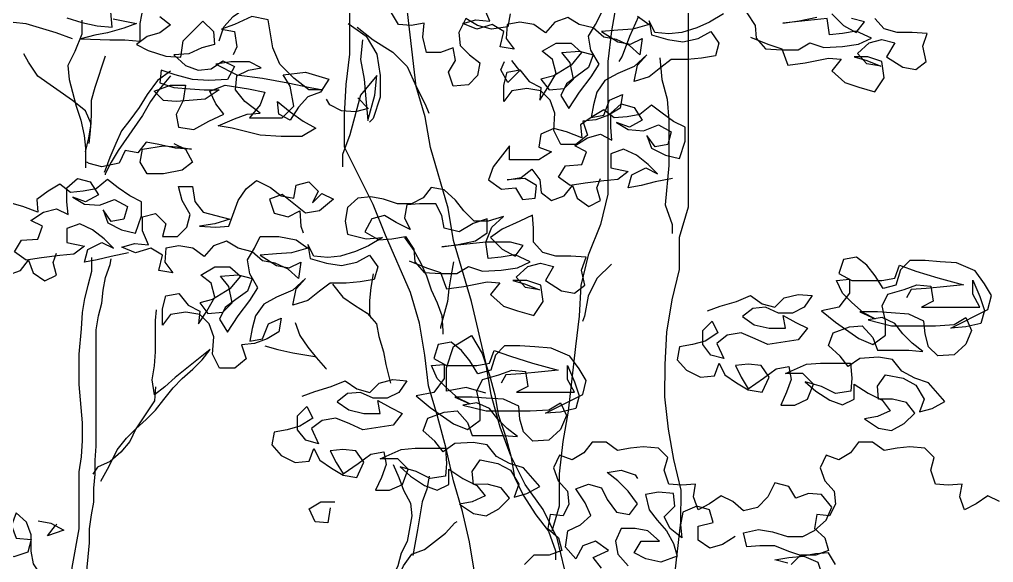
# Model space of a CAD drawing. Header units: millimetres. Extents: x 684983 to 685377, y 990360 to 990509.
# Drawn here: x 685204.873 to 685205.657, y 990428.578 to 990429.015 of the extents above; entities that cross this region are included whole.
import ezdxf

# ---------------------------------------------------------------- set-up
doc = ezdxf.new("R2010")
doc.units = ezdxf.units.MM
doc.layers.add('MAHAGONY', color=7, linetype='Continuous')
doc.layers.add('TEAK', color=7, linetype='Continuous')

# ---------------------------------------------------------------- blocks, each defined once
blk = doc.blocks.new('TREE30')
at = {"color": 3, "flags": 128}
for points in [[(0.39189, 2.60292), (0.38989, 2.59191), (0.37588, 2.5899), (0.36387, 2.59289), (0.35386, 2.59888), (0.34786, 2.58687), (0.34887, 2.57586), (0.35689, 2.56786), (0.3659, 2.56086), (0.36391, 2.54985), (0.35591, 2.54184), (0.3429, 2.54082), (0.33889, 2.55283), (0.34488, 2.56285), (0.34287, 2.57385), (0.33187, 2.56984), (0.31986, 2.56983), (0.31684, 2.58284), (0.31783, 2.59485), (0.30682, 2.59284), (0.29581, 2.59383), (0.2898, 2.60383)], [(0.01559, 2.58156), (0.00157, 2.58655), (-0.02446, 2.59453), (-0.03547, 2.59553)], [(0.01057, 2.59957), (0.02358, 2.59558), (0.03659, 2.59259), (0.04961, 2.5916), (0.04859, 2.60461)], [(0.0506, 2.59861), (0.07062, 2.59462), (0.05962, 2.59061), (0.04561, 2.58659), (0.0346, 2.58458), (0.02259, 2.58157), (0.04761, 2.58059), (0.06063, 2.5806), (0.07364, 2.57961), (0.07362, 2.59462), (0.07661, 2.60964)], [(0.09063, 2.60064), (0.09965, 2.59365), (0.09065, 2.58663), (0.07964, 2.58362), (0.07064, 2.57661), (0.08065, 2.57161), (0.09567, 2.56662), (0.10868, 2.56563), (0.11067, 2.57965), (0.12767, 2.59668), (0.13668, 2.58768), (0.13769, 2.57667), (0.12669, 2.57366), (0.11568, 2.56864), (0.10267, 2.56763), (0.11269, 2.55863), (0.1237, 2.55464), (0.13471, 2.55565), (0.14471, 2.56266), (0.15473, 2.55767), (0.14873, 2.54665), (0.13272, 2.54564), (0.11871, 2.54662), (0.10369, 2.55061), (0.09168, 2.55461), (0.09068, 2.5436), (0.1027, 2.5396), (0.11671, 2.53862), (0.12872, 2.53763), (0.14173, 2.53764), (0.12973, 2.52962), (0.11572, 2.52861), (0.10471, 2.5276), (0.0937, 2.52859), (0.08569, 2.53659), (0.09969, 2.5416), (0.11271, 2.54162), (0.11072, 2.5286), (0.10472, 2.51659), (0.10673, 2.50558), (0.11975, 2.50359), (0.13275, 2.51061), (0.14576, 2.51662), (0.13874, 2.52563), (0.13373, 2.53663), (0.14673, 2.54165), (0.16675, 2.53866), (0.18077, 2.53567), (0.17678, 2.52466), (0.16778, 2.51364), (0.1958, 2.51367), (0.2058, 2.52369), (0.20278, 2.5407), (0.19677, 2.5507), (0.21578, 2.55272), (0.23581, 2.54673), (0.22881, 2.53572), (0.2178, 2.5317), (0.2098, 2.52269), (0.20281, 2.51167), (0.1928, 2.51667), (0.19179, 2.52768), (0.2028, 2.51868), (0.21382, 2.51068), (0.22483, 2.50469), (0.21283, 2.49767), (0.19482, 2.49765), (0.1768, 2.49864), (0.15277, 2.50462), (0.14076, 2.50661), (0.15477, 2.51263), (0.16577, 2.51664), (0.17678, 2.51765), (0.16376, 2.52765), (0.15575, 2.53765), (0.15674, 2.54966), (0.16674, 2.55468), (0.17775, 2.55669), (0.16773, 2.56168), (0.15172, 2.56167), (0.13871, 2.55965), (0.15673, 2.55066), (0.17876, 2.54768), (0.20078, 2.5437), (0.2198, 2.53971), (0.23081, 2.53772), (0.2188, 2.53771), (0.20578, 2.54771), (0.19376, 2.5597), (0.18774, 2.57371), (0.18371, 2.59773), (0.1697, 2.60072), (0.15469, 2.5937), (0.14369, 2.58968), (0.1547, 2.58769), (0.15671, 2.57468), (0.15372, 2.56767)], [(0.53151, 2.46154), (0.5165, 2.45852), (0.50449, 2.45551), (0.49349, 2.4535), (0.49648, 2.46451), (0.50848, 2.47052), (0.5185, 2.46553), (0.51048, 2.47353), (0.50047, 2.48153), (0.48945, 2.48652), (0.47845, 2.48251), (0.47846, 2.4705), (0.49347, 2.46751), (0.48447, 2.46049), (0.47246, 2.45948), (0.45645, 2.45747), (0.44344, 2.45545), (0.43343, 2.46245), (0.43942, 2.47246), (0.45343, 2.47348), (0.45743, 2.48449), (0.44741, 2.48948), (0.45842, 2.4965), (0.46942, 2.49951), (0.47944, 2.49452), (0.47843, 2.50553), (0.47842, 2.51754), (0.48742, 2.52555), (0.49843, 2.52256), (0.50544, 2.51156), (0.49444, 2.50554), (0.48343, 2.50953), (0.49344, 2.50354), (0.50645, 2.50255), (0.51946, 2.50757), (0.53047, 2.50157), (0.52748, 2.49056), (0.51647, 2.48855), (0.50946, 2.49855), (0.51347, 2.48754), (0.52549, 2.48155), (0.5375, 2.47856), (0.54249, 2.49358), (0.54248, 2.50559), (0.53247, 2.51058), (0.52245, 2.51758), (0.51344, 2.52458), (0.50344, 2.51656), (0.49243, 2.51455), (0.48142, 2.51354), (0.47241, 2.52053), (0.4624, 2.51452), (0.4524, 2.5075), (0.45341, 2.4965), (0.4404, 2.50149), (0.42939, 2.50448), (0.41838, 2.49947), (0.41639, 2.48846), (0.4274, 2.48446), (0.4164, 2.47745), (0.39138, 2.47742), (0.39137, 2.48943), (0.37737, 2.47141), (0.37338, 2.46039), (0.38439, 2.4524), (0.3964, 2.45341), (0.40242, 2.4434), (0.41343, 2.44442), (0.41442, 2.45543), (0.4044, 2.46142), (0.38939, 2.46041), (0.4014, 2.46242), (0.4104, 2.46943), (0.41742, 2.46043), (0.41843, 2.44942), (0.42744, 2.44243), (0.43845, 2.44644), (0.44544, 2.45545), (0.44946, 2.44445), (0.45947, 2.43745), (0.46948, 2.44247), (0.46646, 2.45347), (0.46946, 2.46148)], [(0.0638, 2.39745), (0.04879, 2.39443), (0.03678, 2.39142), (0.02577, 2.38941), (0.02876, 2.40042), (0.04077, 2.40643), (0.05078, 2.40144), (0.04277, 2.40944), (0.03275, 2.41744), (0.02174, 2.42243), (0.01073, 2.41842), (0.01074, 2.40641), (0.02576, 2.40342), (0.01676, 2.3964), (0.00475, 2.39539), (-0.01126, 2.39338), (-0.02427, 2.39136), (-0.03429, 2.39836), (-0.02829, 2.40837), (-0.01428, 2.40939), (-0.01029, 2.4204), (-0.0203, 2.42539), (-0.0093, 2.43241), (0.00171, 2.43542), (0.01172, 2.43043), (0.01071, 2.44144), (0.0107, 2.45345), (0.0197, 2.46146), (0.03071, 2.45847), (0.03773, 2.44747), (0.02672, 2.44145), (0.01571, 2.44544), (0.02572, 2.43945), (0.03874, 2.43846), (0.05174, 2.44348), (0.06276, 2.43748), (0.05977, 2.42647), (0.04876, 2.42446), (0.04174, 2.43446), (0.04576, 2.42345), (0.05777, 2.41746), (0.06979, 2.41447), (0.07478, 2.42949), (0.07476, 2.4415), (0.06475, 2.44649), (0.05474, 2.45349), (0.04572, 2.46049), (0.03572, 2.45247), (0.02471, 2.45046), (0.01371, 2.44945), (0.00469, 2.45644), (-0.00531, 2.45043), (-0.01531, 2.44341), (-0.0143, 2.43241), (-0.02732, 2.4374), (-0.03833, 2.44039)], [(-0.04028, 2.37834), (-0.02927, 2.38235), (-0.02227, 2.39136), (-0.01826, 2.38036), (-0.00824, 2.37336), (0.00176, 2.37838), (-0.00125, 2.38938), (0.00174, 2.39739)], [(0.30501, 2.39066), (0.32002, 2.38467), (0.33204, 2.38068), (0.33706, 2.36667), (0.35207, 2.36869), (0.37208, 2.37271), (0.38309, 2.37172), (0.37509, 2.3617), (0.38611, 2.3517), (0.39812, 2.34771), (0.41214, 2.34372), (0.42014, 2.35574), (0.41812, 2.36975), (0.40611, 2.37374), (0.3941, 2.37373), (0.40511, 2.37074), (0.41712, 2.36574), (0.40511, 2.36774), (0.3971, 2.37674), (0.4071, 2.38575), (0.4181, 2.38876), (0.42912, 2.38577), (0.42212, 2.37376), (0.43614, 2.36476), (0.44715, 2.36277), (0.45615, 2.36978), (0.45314, 2.38279), (0.45713, 2.3938), (0.44412, 2.39479), (0.43111, 2.39478), (0.4201, 2.39777), (0.41208, 2.40677), (0.41207, 2.41878), (0.41106, 2.42979), (0.40006, 2.42478), (0.38505, 2.41776), (0.37505, 2.41074), (0.38507, 2.40074), (0.39608, 2.39475), (0.40308, 2.40376), (0.39207, 2.40676), (0.37105, 2.40674), (0.33302, 2.4027), (0.34703, 2.40471), (0.36204, 2.40773), (0.37204, 2.41474), (0.37203, 2.42675), (0.36002, 2.42274), (0.34802, 2.41572), (0.33501, 2.41871), (0.33299, 2.42972), (0.32798, 2.43973), (0.31397, 2.43971), (0.30296, 2.4387), (0.30097, 2.42769), (0.30598, 2.41769), (0.29397, 2.42368), (0.28395, 2.42968), (0.27295, 2.42666), (0.26695, 2.41565), (0.27897, 2.40865), (0.28998, 2.40967), (0.30198, 2.41168), (0.309, 2.40068), (0.31001, 2.38967), (0.31803, 2.38067), (0.33204, 2.37968), (0.34605, 2.37969), (0.35605, 2.38571), (0.36807, 2.38171), (0.38408, 2.38273), (0.39809, 2.38474), (0.4091, 2.38976), (0.39608, 2.39575), (0.38407, 2.39374), (0.37306, 2.39273), (0.37105, 2.40674), (0.37604, 2.41975), (0.38604, 2.42877), (0.37303, 2.42475), (0.36102, 2.42474), (0.35201, 2.43374), (0.34499, 2.44274), (0.33498, 2.45174), (0.32396, 2.45373), (0.31697, 2.44472), (0.30696, 2.43971), (0.29495, 2.4397), (0.28294, 2.44369), (0.27193, 2.44568), (0.26092, 2.44467), (0.25192, 2.43665), (0.24993, 2.42464), (0.25194, 2.41363), (0.26796, 2.40965), (0.28197, 2.41066), (0.26996, 2.40364), (0.25896, 2.39863), (0.24595, 2.39461), (0.23494, 2.3936), (0.22293, 2.39459), (0.21792, 2.4046), (0.21993, 2.39259), (0.23395, 2.3886), (0.24696, 2.38661), (0.25997, 2.38962), (0.27097, 2.39564), (0.27799, 2.38563), (0.275, 2.37462), (0.26299, 2.37261), (0.25098, 2.3716), (0.23697, 2.37158), (0.22796, 2.36457), (0.21796, 2.35655), (0.20496, 2.35254), (0.20795, 2.36655), (0.21594, 2.37557), (0.20494, 2.36555), (0.19094, 2.35953), (0.17993, 2.35352), (0.17294, 2.3435), (0.16995, 2.33249), (0.16795, 2.32148), (0.17896, 2.32349), (0.18395, 2.33651), (0.19496, 2.34152), (0.19297, 2.32951), (0.18296, 2.32349), (0.17196, 2.31948), (0.16095, 2.31847), (0.16496, 2.30646), (0.15496, 2.29845), (0.14195, 2.29844), (0.13594, 2.31044), (0.13692, 2.32545), (0.13291, 2.33646), (0.1249, 2.34446), (0.11288, 2.34645), (0.09987, 2.34444), (0.09288, 2.33542), (0.09286, 2.34943), (0.09586, 2.36045), (0.10686, 2.36246), (0.11488, 2.35246), (0.12489, 2.34746), (0.1239, 2.33645), (0.1309, 2.34747), (0.13789, 2.35948), (0.13488, 2.37149), (0.12587, 2.37849), (0.13787, 2.38551), (0.15088, 2.38552), (0.1599, 2.37752), (0.1509, 2.3665), (0.13589, 2.35748), (0.12489, 2.35447), (0.1319, 2.34547), (0.14491, 2.34648), (0.15291, 2.35449), (0.1499, 2.3685), (0.14288, 2.3775), (0.15789, 2.37852), (0.16991, 2.37553), (0.16591, 2.36451), (0.15591, 2.3575), (0.14691, 2.35048), (0.14191, 2.34047), (0.14893, 2.32947), (0.15792, 2.34349), (0.16792, 2.35651), (0.17492, 2.36752), (0.1679, 2.37953), (0.16589, 2.39154), (0.17188, 2.40155), (0.17688, 2.41156), (0.19289, 2.41158), (0.20791, 2.40859), (0.21792, 2.40159), (0.20391, 2.39758), (0.1909, 2.39656), (0.17689, 2.39555), (0.19091, 2.38656), (0.20192, 2.38456), (0.21193, 2.38958), (0.20994, 2.37556), (0.20092, 2.38356), (0.18991, 2.38856), (0.1789, 2.39055), (0.16988, 2.39855), (0.15787, 2.40154), (0.14786, 2.40753), (0.13685, 2.40352), (0.12885, 2.39451), (0.11884, 2.4015), (0.10683, 2.40349), (0.09582, 2.40148), (0.09483, 2.38947), (0.10184, 2.38047), (0.08983, 2.38246), (0.09282, 2.39547), (0.08281, 2.40147), (0.0698, 2.39745), (0.05779, 2.40245), (0.06879, 2.40546), (0.0808, 2.40447), (0.07579, 2.41648), (0.07578, 2.42849), (0.08678, 2.4315), (0.0958, 2.4225), (0.09281, 2.41149), (0.10582, 2.4115), (0.11382, 2.41951), (0.11681, 2.43052), (0.10979, 2.44253), (0.10678, 2.45454), (0.11879, 2.45455), (0.1208, 2.44154), (0.12782, 2.43254), (0.13883, 2.42954), (0.15084, 2.42655), (0.13784, 2.42254), (0.12483, 2.42052), (0.13884, 2.41954), (0.14985, 2.42055), (0.15783, 2.44257), (0.16483, 2.45259), (0.17383, 2.4596), (0.18585, 2.45361), (0.19486, 2.44661), (0.20587, 2.44462), (0.20786, 2.45563), (0.21887, 2.45864), (0.22689, 2.45064), (0.22189, 2.44063), (0.22989, 2.44864), (0.2399, 2.44365), (0.2279, 2.43363), (0.21589, 2.43162), (0.19586, 2.44761), (0.18486, 2.4436), (0.18887, 2.43159), (0.20088, 2.4286), (0.21089, 2.43361), (0.2119, 2.4206), (0.21391, 2.4146)], [(0.56153, 2.34773), (0.57253, 2.35174), (0.58654, 2.35576), (0.59855, 2.36077), (0.60856, 2.35377), (0.61958, 2.35078), (0.62757, 2.3588), (0.63958, 2.36181), (0.65159, 2.36082), (0.6446, 2.3508), (0.63459, 2.34579), (0.62258, 2.34578), (0.61157, 2.35077), (0.60056, 2.34976), (0.59156, 2.34275), (0.60157, 2.33575), (0.61459, 2.33276), (0.6286, 2.33277), (0.62659, 2.34378), (0.6376, 2.33779), (0.64762, 2.33279), (0.63962, 2.32278), (0.6136, 2.31875), (0.60259, 2.32374), (0.59057, 2.32874), (0.57856, 2.32672), (0.56956, 2.31971), (0.57558, 2.3067), (0.56457, 2.3097), (0.55755, 2.3187), (0.55754, 2.33071), (0.56554, 2.33872), (0.57055, 2.32872), (0.55955, 2.3217), (0.54854, 2.31869), (0.53754, 2.31668), (0.53555, 2.30567), (0.54356, 2.29667), (0.55558, 2.29067), (0.56759, 2.29168), (0.57158, 2.3027), (0.57659, 2.29269), (0.58661, 2.2857), (0.59662, 2.2797), (0.60863, 2.27771), (0.61463, 2.29073), (0.60761, 2.30073), (0.5966, 2.30172), (0.58559, 2.30071), (0.59061, 2.2907), (0.59662, 2.2807), (0.60962, 2.28972), (0.62062, 2.29774), (0.63163, 2.29975), (0.63364, 2.28874), (0.62965, 2.27773), (0.62466, 2.26672), (0.63667, 2.26673), (0.64767, 2.27174), (0.65266, 2.28476), (0.64365, 2.29376), (0.62864, 2.29374), (0.64664, 2.30176), (0.65865, 2.30278), (0.68467, 2.3028), (0.68569, 2.28979), (0.6847, 2.27878), (0.67169, 2.27677), (0.65967, 2.28276), (0.64566, 2.28675), (0.65467, 2.27875), (0.66669, 2.27076), (0.6777, 2.26676), (0.68771, 2.27178), (0.68769, 2.28479), (0.69971, 2.27679), (0.71173, 2.2708), (0.71874, 2.2618), (0.70774, 2.25678), (0.69673, 2.25477), (0.70875, 2.24678), (0.71976, 2.24478), (0.73076, 2.2508), (0.73976, 2.25981), (0.73275, 2.26882), (0.72073, 2.27181), (0.70872, 2.2718), (0.70771, 2.2828), (0.71471, 2.29282), (0.72972, 2.28983), (0.74074, 2.28384), (0.74776, 2.27183), (0.74376, 2.26082), (0.75477, 2.26383), (0.76577, 2.26985), (0.75175, 2.28585), (0.73973, 2.28984), (0.72872, 2.29583), (0.7207, 2.30584), (0.70869, 2.30783), (0.69268, 2.30681), (0.68268, 2.2998), (0.67566, 2.3088), (0.66564, 2.3178), (0.66964, 2.32881), (0.68365, 2.33383), (0.69465, 2.33484), (0.70367, 2.32484), (0.70768, 2.31383), (0.73471, 2.31386), (0.74672, 2.31287), (0.7377, 2.31986), (0.72969, 2.32786), (0.72268, 2.33686), (0.71166, 2.34186), (0.69965, 2.33985), (0.71967, 2.33486), (0.75771, 2.33489), (0.77372, 2.33591), (0.78372, 2.34192), (0.78874, 2.33092), (0.78374, 2.3189), (0.77374, 2.30989), (0.75973, 2.30887), (0.75172, 2.31687), (0.74871, 2.32788), (0.74769, 2.33889), (0.73468, 2.34488), (0.71966, 2.34587), (0.70765, 2.34686), (0.69264, 2.34685), (0.70566, 2.34085), (0.69564, 2.34585), (0.68563, 2.35485), (0.67761, 2.36284), (0.6726, 2.37385), (0.68361, 2.37486), (0.68362, 2.36285), (0.67462, 2.35083), (0.65961, 2.34782), (0.67163, 2.33782), (0.69166, 2.32382), (0.70368, 2.31883), (0.71468, 2.32685), (0.71467, 2.33886), (0.71165, 2.35187), (0.71665, 2.36188), (0.73066, 2.3659), (0.74166, 2.36991), (0.75367, 2.36892), (0.75569, 2.35591), (0.74568, 2.3509), (0.79572, 2.35094), (0.78971, 2.36195), (0.7897, 2.37396), (0.79572, 2.35995), (0.79973, 2.34794), (0.79674, 2.33693), (0.78373, 2.33392), (0.77072, 2.3329), (0.80273, 2.34895), (0.80572, 2.36096), (0.79971, 2.37096), (0.79169, 2.38197), (0.77567, 2.38896), (0.76166, 2.38994), (0.74865, 2.39093), (0.73564, 2.39092), (0.72764, 2.38291), (0.72365, 2.36989), (0.71264, 2.36688), (0.70562, 2.37788), (0.69861, 2.38688), (0.6896, 2.39388), (0.67859, 2.39187), (0.6746, 2.37986), (0.68561, 2.37386), (0.71163, 2.37389), (0.72264, 2.3759), (0.72663, 2.38691), (0.74065, 2.38192), (0.75967, 2.37593), (0.7817, 2.36995), (0.76168, 2.36793), (0.74967, 2.36691), (0.73666, 2.3659), (0.73266, 2.35889)], [(0.67156, 2.12978), (0.66554, 2.13978), (0.65453, 2.13877), (0.64353, 2.13676), (0.63151, 2.14075), (0.6195, 2.14574), (0.60649, 2.14573), (0.59548, 2.14472), (0.59246, 2.15673), (0.60547, 2.15974), (0.61748, 2.15775), (0.6305, 2.15376), (0.64351, 2.15377), (0.65351, 2.15878), (0.66351, 2.1678), (0.66851, 2.17882), (0.65949, 2.18982), (0.64848, 2.19081), (0.63747, 2.18679), (0.63146, 2.1968), (0.61945, 2.19979), (0.61345, 2.18777), (0.60445, 2.17876), (0.59245, 2.17574), (0.58343, 2.18374), (0.57342, 2.18874), (0.56342, 2.18172), (0.55341, 2.17671), (0.5494, 2.18771), (0.55139, 2.19873), (0.53938, 2.19771), (0.52837, 2.1987), (0.52436, 2.21071), (0.52735, 2.22172), (0.51934, 2.22972), (0.50632, 2.23071), (0.49532, 2.2297), (0.48431, 2.22769), (0.47429, 2.23469), (0.46228, 2.23467), (0.45528, 2.22566), (0.44528, 2.21965), (0.43427, 2.22364), (0.42927, 2.21263), (0.43329, 2.20162), (0.4413, 2.19262), (0.44231, 2.18161), (0.43732, 2.1716), (0.42631, 2.17259), (0.42432, 2.16058), (0.43333, 2.15258), (0.43635, 2.14157), (0.42534, 2.13756), (0.41233, 2.13755), (0.40433, 2.12953)], [(0.8127, 2.18374), (0.80269, 2.18874), (0.79269, 2.18172), (0.78269, 2.17671), (0.77867, 2.18771), (0.78066, 2.19873), (0.76865, 2.19771), (0.75764, 2.1987), (0.75363, 2.21071), (0.75662, 2.22172), (0.74861, 2.22972), (0.7356, 2.23071), (0.72459, 2.2297), (0.71358, 2.22769), (0.70357, 2.23469), (0.69155, 2.23467), (0.68456, 2.22566), (0.67455, 2.21965), (0.66354, 2.22364), (0.65855, 2.21263), (0.66256, 2.20162), (0.67058, 2.19262), (0.67159, 2.18161), (0.66659, 2.1716), (0.65558, 2.17259), (0.65359, 2.16058), (0.66261, 2.15258), (0.66562, 2.14157), (0.65461, 2.13756), (0.6416, 2.13755), (0.6336, 2.12953)], [(0.58546, 2.15372), (0.57446, 2.1467), (0.56345, 2.14369), (0.55344, 2.15069), (0.55343, 2.1627), (0.56643, 2.16571), (0.56342, 2.17672), (0.55241, 2.17971), (0.5404, 2.1747), (0.53841, 2.16368), (0.53942, 2.15268), (0.52941, 2.16067), (0.52439, 2.17068), (0.53339, 2.17969), (0.53238, 2.1907), (0.51937, 2.19169), (0.50836, 2.18968), (0.51138, 2.17667), (0.51839, 2.16767), (0.52641, 2.15867), (0.53242, 2.14766), (0.53543, 2.13666), (0.52143, 2.13164), (0.50841, 2.13463), (0.4984, 2.13963), (0.5044, 2.14964), (0.52041, 2.14966), (0.51039, 2.15865), (0.49938, 2.16065), (0.48737, 2.16063), (0.48238, 2.14962), (0.48439, 2.13861), (0.49341, 2.12861)], [(0.47039, 2.12659), (0.46337, 2.13559), (0.47638, 2.14161), (0.46536, 2.14961), (0.45436, 2.14559), (0.44836, 2.13458), (0.43935, 2.14458), (0.44133, 2.15859), (0.45234, 2.16361), (0.46134, 2.17162), (0.45633, 2.18262), (0.44831, 2.19463), (0.45931, 2.19864), (0.47033, 2.19565), (0.47534, 2.18564), (0.48336, 2.17464), (0.49437, 2.17265), (0.50136, 2.18167), (0.49335, 2.19267), (0.48433, 2.20167), (0.47532, 2.20866), (0.48733, 2.21068), (0.49934, 2.20668), (0.50134, 2.20368)], [(0.63052, 2.13074), (0.61951, 2.13373), (0.63152, 2.13575), (0.64453, 2.13676), (0.65654, 2.13176), (0.66056, 2.11976)]]:
    blk.add_lwpolyline(points, dxfattribs=at)
at = {"color": 15, "flags": 128}
for points in [[(0.1417, 2.57967), (0.14569, 2.59169), (0.15369, 2.6007), (0.16369, 2.60772), (0.17269, 2.61473), (0.18169, 2.62275), (0.18668, 2.63276), (0.18868, 2.64477), (0.20067, 2.6648), (0.20766, 2.67381), (0.21866, 2.68483)], [(0.02358, 2.59758), (0.02359, 2.58557), (0.0176, 2.57055), (0.0116, 2.55854), (0.01262, 2.54653), (0.01563, 2.53552), (0.01864, 2.52351), (0.02266, 2.51151), (0.02567, 2.4985), (0.02668, 2.48749), (0.0267, 2.47048)], [(0.02668, 2.48449), (0.02968, 2.4965), (0.03167, 2.50851), (0.02665, 2.51952), (0.01563, 2.52852), (-0.01441, 2.54951), (-0.02243, 2.56151), (-0.02644, 2.56851)], [(0.04362, 2.56657), (0.03464, 2.53954), (0.03165, 2.52853), (0.03166, 2.51552), (0.03067, 2.50251), (0.02968, 2.4915)], [(0.09968, 2.55361), (0.08868, 2.5456), (0.07968, 2.53358), (0.07269, 2.52256), (0.06469, 2.51155), (0.05769, 2.50253), (0.0527, 2.49152), (0.04771, 2.4795), (0.04371, 2.46849), (0.04271, 2.46649)], [(0.09969, 2.54961), (0.08969, 2.53759), (0.08269, 2.52758), (0.0757, 2.51556), (0.05471, 2.48551), (0.04871, 2.4755), (0.04372, 2.46549), (0.04372, 2.46449)], [(0.10274, 2.49156), (0.11276, 2.48657), (0.11877, 2.47556), (0.10977, 2.46855), (0.09376, 2.46553), (0.07975, 2.46552), (0.07373, 2.47552), (0.07572, 2.48653), (0.09374, 2.48955), (0.10575, 2.48856), (0.11776, 2.48657), (0.10375, 2.48756), (0.08973, 2.49055), (0.07872, 2.49254), (0.07172, 2.48353), (0.06071, 2.48552), (0.05572, 2.47451), (0.04071, 2.47149), (0.0297, 2.47448), (0.02769, 2.47548)], [(0.30098, 2.41068), (0.309, 2.39967), (0.31502, 2.38867), (0.32003, 2.37767), (0.32405, 2.36566), (0.32906, 2.35465), (0.33307, 2.34365), (0.33409, 2.33064), (0.33409, 2.32764)], [(0.03177, 2.39342), (0.03178, 2.38141), (0.02879, 2.36939), (0.0258, 2.35838), (0.02381, 2.34637), (0.02282, 2.33236), (0.02084, 2.31033), (0.02086, 2.28431), (0.0239, 2.25129), (0.02391, 2.23627), (0.02292, 2.22226), (0.02093, 2.20925), (0.02098, 2.16021), (0.015, 2.12717), (0.01401, 2.11616), (0.01202, 2.10415), (0.01003, 2.09314), (0.00603, 2.08413)], [(0.02204, 2.08915), (0.02203, 2.10316), (0.02702, 2.11518), (0.02999, 2.14821), (0.02998, 2.16022), (0.03197, 2.17223), (0.03397, 2.18324), (0.03396, 2.19525), (0.03495, 2.20726), (0.03493, 2.21927), (0.03592, 2.23128), (0.03583, 2.33137), (0.03782, 2.34338), (0.04082, 2.35439), (0.04181, 2.3654), (0.0438, 2.37641), (0.04779, 2.38742), (0.04879, 2.39243)], [(0.34304, 2.3897), (0.34105, 2.37869), (0.33906, 2.36667), (0.33807, 2.35566), (0.33208, 2.33364), (0.33208, 2.33264)], [(0.27399, 2.37963), (0.272, 2.36761), (0.27101, 2.3566), (0.27102, 2.34459), (0.27202, 2.34159)], [(0.23897, 2.37059), (0.24799, 2.35958), (0.258, 2.35259), (0.26902, 2.34559), (0.27703, 2.33659), (0.27904, 2.32558), (0.28306, 2.31258), (0.28507, 2.30157), (0.28909, 2.28556)], [(0.03995, 2.20126), (0.04695, 2.21428), (0.05394, 2.2283), (0.06194, 2.23831), (0.06994, 2.24633), (0.07894, 2.25434), (0.08694, 2.26235), (0.09394, 2.27137), (0.10193, 2.28138), (0.10993, 2.2894), (0.11893, 2.29741), (0.12693, 2.30543), (0.13393, 2.31444), (0.10393, 2.29039), (0.09493, 2.28238), (0.08593, 2.27536), (0.08391, 2.28837), (0.0859, 2.30039), (0.08689, 2.3124), (0.08687, 2.33942), (0.08786, 2.34843)], [(0.20697, 2.33753), (0.21099, 2.32652), (0.218, 2.31652), (0.22501, 2.30752), (0.23303, 2.29852), (0.23403, 2.29752)], [(0.18097, 2.31749), (0.19198, 2.31449), (0.20499, 2.3115), (0.21701, 2.30951), (0.22401, 2.30852)], [(0.08692, 2.28237), (0.08593, 2.27036), (0.06994, 2.24633), (0.06494, 2.23531), (0.05695, 2.2263), (0.04795, 2.21828), (0.03694, 2.21327), (0.03294, 2.20726)], [(0.29115, 2.2155), (0.29617, 2.2045), (0.30018, 2.19349), (0.3062, 2.18249), (0.30721, 2.17148), (0.30323, 2.14946), (0.29823, 2.13944), (0.29524, 2.12843), (0.29024, 2.11742), (0.28127, 2.08438), (0.27927, 2.07337), (0.27628, 2.06236), (0.27129, 2.05235), (0.26929, 2.04534)], [(0.32219, 2.20552), (0.3202, 2.19451), (0.31621, 2.1835), (0.31222, 2.15947), (0.30824, 2.13745)], [(0.27929, 2.05235), (0.28629, 2.06137), (0.28728, 2.07338), (0.29127, 2.08439), (0.29227, 2.0954), (0.29225, 2.10741), (0.29525, 2.11842), (0.30024, 2.12844), (0.30724, 2.13845), (0.31824, 2.14246), (0.33625, 2.15649), (0.34425, 2.16551), (0.34625, 2.16651)]]:
    blk.add_lwpolyline(points, dxfattribs=at)
at = {"color": 105, "flags": 128}
for points in [[(0.59848, 2.58293), (0.61349, 2.57694), (0.62551, 2.57295), (0.63052, 2.55894), (0.64554, 2.56096), (0.66555, 2.56498), (0.67656, 2.56399), (0.66856, 2.55397), (0.67958, 2.54397), (0.69159, 2.53998), (0.70561, 2.53599), (0.7136, 2.54801), (0.71159, 2.56202), (0.69958, 2.56601), (0.68757, 2.566), (0.69858, 2.56301), (0.71059, 2.55801), (0.69858, 2.56001), (0.69057, 2.56901), (0.70057, 2.57802), (0.71157, 2.58103), (0.72258, 2.57804), (0.71559, 2.56603), (0.72961, 2.55703), (0.74062, 2.55504), (0.74962, 2.56205), (0.74661, 2.57506), (0.7506, 2.58607), (0.73759, 2.58706), (0.72458, 2.58705), (0.71357, 2.59004), (0.70555, 2.59904)], [(0.66852, 2.60301), (0.67853, 2.59301), (0.68955, 2.58702), (0.69655, 2.59603), (0.68553, 2.59903)], [(0.66452, 2.59901), (0.62649, 2.59497), (0.6405, 2.59698), (0.65551, 2.6)], [(0.59545, 2.60395), (0.60247, 2.59295), (0.60348, 2.58194), (0.6115, 2.57294), (0.62551, 2.57195), (0.63952, 2.57196), (0.64952, 2.57798), (0.66154, 2.57398), (0.67755, 2.575), (0.69156, 2.57701), (0.70256, 2.58203), (0.68955, 2.58802), (0.67754, 2.58601), (0.66653, 2.585), (0.66452, 2.59901)], [(0.57544, 2.60293), (0.56343, 2.59591), (0.55243, 2.5909), (0.53942, 2.58688), (0.52841, 2.58587), (0.5164, 2.58686), (0.51139, 2.59687), (0.5134, 2.58486), (0.52742, 2.58087), (0.54043, 2.57888), (0.55344, 2.58189), (0.56444, 2.58791), (0.57146, 2.5779), (0.56846, 2.56689), (0.55646, 2.56488), (0.54445, 2.56387), (0.53043, 2.56385), (0.52143, 2.55684), (0.51143, 2.54882), (0.49843, 2.54481), (0.50141, 2.55882), (0.50941, 2.56784), (0.49841, 2.55782), (0.48441, 2.5518), (0.4734, 2.54579), (0.46641, 2.53577), (0.46341, 2.52476), (0.46142, 2.51375), (0.47243, 2.51576), (0.47742, 2.52878), (0.48843, 2.53379), (0.48644, 2.52178), (0.47643, 2.51576), (0.46543, 2.51175), (0.45442, 2.51074), (0.45843, 2.49873), (0.44843, 2.49072), (0.43542, 2.49071), (0.42941, 2.50271), (0.43039, 2.51772), (0.42638, 2.52873), (0.41836, 2.53673), (0.40635, 2.53872), (0.39334, 2.53671), (0.38635, 2.52769), (0.38633, 2.5417), (0.38933, 2.55272), (0.40033, 2.55473), (0.40835, 2.54473), (0.41836, 2.53973), (0.41737, 2.52872), (0.42437, 2.53974), (0.43136, 2.55175), (0.42835, 2.56376), (0.41933, 2.57076), (0.43134, 2.57778), (0.44435, 2.57779), (0.45336, 2.56979), (0.44437, 2.55877), (0.42936, 2.54975), (0.41836, 2.54674), (0.42537, 2.53774), (0.43838, 2.53875), (0.44638, 2.54676), (0.44336, 2.56077), (0.43635, 2.56977), (0.45136, 2.57079), (0.46337, 2.5678), (0.45938, 2.55678), (0.44938, 2.54977), (0.44038, 2.54275), (0.43538, 2.53274), (0.4424, 2.52174), (0.45139, 2.53576), (0.46139, 2.54878), (0.46839, 2.55979), (0.46137, 2.5718), (0.45936, 2.58381), (0.46535, 2.59382), (0.47035, 2.60383)], [(0.50138, 2.60086), (0.51139, 2.59386), (0.49738, 2.58985), (0.48437, 2.58883), (0.47036, 2.58782), (0.48438, 2.57883), (0.49539, 2.57683), (0.5054, 2.58185), (0.50341, 2.56783), (0.49439, 2.57583), (0.48338, 2.58083), (0.47237, 2.58282), (0.46335, 2.59082), (0.45134, 2.59381), (0.44133, 2.5998), (0.43032, 2.59579), (0.42232, 2.58678), (0.41231, 2.59377), (0.4003, 2.59576), (0.38929, 2.59375), (0.3883, 2.58174), (0.39531, 2.57274), (0.3833, 2.57473), (0.38629, 2.58774), (0.37628, 2.59374), (0.36327, 2.58972), (0.35125, 2.59472), (0.36226, 2.59773), (0.37427, 2.59674), (0.36926, 2.60875)], [(0.21303, 2.27448), (0.22404, 2.27849), (0.23805, 2.28251), (0.25005, 2.28753), (0.26007, 2.28053), (0.27108, 2.27754), (0.27908, 2.28555), (0.29109, 2.28856), (0.3031, 2.28757), (0.2961, 2.27756), (0.2861, 2.27255), (0.27409, 2.27253), (0.26307, 2.27753), (0.25207, 2.27652), (0.24306, 2.2695), (0.25308, 2.26251), (0.26609, 2.25952), (0.28011, 2.25953), (0.27809, 2.27054), (0.28911, 2.26454), (0.29912, 2.25955), (0.29112, 2.24953), (0.26511, 2.2455), (0.25409, 2.2505), (0.24208, 2.25549), (0.23007, 2.25348), (0.22107, 2.24646), (0.22708, 2.23346), (0.21607, 2.23645), (0.20906, 2.24545), (0.20905, 2.25746), (0.21705, 2.26548), (0.22206, 2.25547), (0.21106, 2.24846), (0.20005, 2.24544), (0.18904, 2.24343), (0.18705, 2.23242), (0.19507, 2.22342), (0.20708, 2.21743), (0.21909, 2.21844), (0.22308, 2.22945), (0.2281, 2.21945), (0.23811, 2.21245), (0.24813, 2.20645), (0.26014, 2.20446), (0.26613, 2.21748), (0.25912, 2.22748), (0.24811, 2.22847), (0.2371, 2.22746), (0.24211, 2.21746), (0.24813, 2.20746), (0.26113, 2.21648), (0.27213, 2.22449), (0.28314, 2.2265), (0.28515, 2.2155), (0.28116, 2.20448), (0.27616, 2.19347), (0.28817, 2.19348), (0.29918, 2.19849), (0.30417, 2.21151), (0.29515, 2.22051), (0.28014, 2.2205), (0.29815, 2.22852), (0.31016, 2.22953), (0.33618, 2.22955), (0.33719, 2.21654), (0.3362, 2.20553), (0.32319, 2.20352), (0.31118, 2.20951), (0.29716, 2.21351), (0.30618, 2.20551), (0.31819, 2.19751), (0.32921, 2.19352), (0.33921, 2.19853), (0.3392, 2.21154), (0.35122, 2.20355), (0.36323, 2.19755), (0.37025, 2.18855), (0.35924, 2.18354), (0.34823, 2.18153), (0.36025, 2.17353), (0.37126, 2.17154), (0.38227, 2.17755), (0.39127, 2.18657), (0.38425, 2.19557), (0.37224, 2.19856), (0.36023, 2.19855), (0.35922, 2.20956), (0.36621, 2.21957), (0.38123, 2.21658), (0.39225, 2.21059), (0.39926, 2.19859), (0.39527, 2.18757), (0.40628, 2.19059), (0.41728, 2.1966), (0.40325, 2.2126), (0.39124, 2.21659), (0.38022, 2.22259), (0.37221, 2.23259), (0.3602, 2.23458), (0.34418, 2.23357), (0.33418, 2.22655), (0.32717, 2.23555), (0.31715, 2.24455), (0.32114, 2.25556), (0.33515, 2.26058), (0.34616, 2.26159), (0.35518, 2.25159), (0.35919, 2.24059), (0.38621, 2.24061), (0.39822, 2.23962), (0.38921, 2.24662), (0.3812, 2.25462), (0.37418, 2.26362), (0.36317, 2.26861), (0.35116, 2.2666), (0.37118, 2.26161), (0.40921, 2.26165), (0.42523, 2.26266), (0.43523, 2.26868), (0.44024, 2.25767), (0.43525, 2.24566), (0.42525, 2.23664), (0.41124, 2.23563), (0.40322, 2.24363), (0.40021, 2.25463), (0.3992, 2.26564), (0.38618, 2.27164), (0.37117, 2.27262), (0.35916, 2.27361), (0.34415, 2.2736), (0.35716, 2.26761), (0.34715, 2.2726), (0.33713, 2.2816), (0.32912, 2.2896), (0.32411, 2.3006), (0.33511, 2.30161), (0.33512, 2.2896), (0.32613, 2.27759), (0.31112, 2.27457), (0.32314, 2.26457), (0.34317, 2.25058), (0.35518, 2.24559), (0.36618, 2.2536), (0.36617, 2.26561), (0.36316, 2.27862), (0.36815, 2.28863), (0.38216, 2.29265), (0.39317, 2.29666), (0.40518, 2.29567), (0.40719, 2.28266), (0.39719, 2.27765), (0.44723, 2.2777), (0.44122, 2.2887), (0.4412, 2.30071), (0.44722, 2.2867), (0.45124, 2.2747), (0.44824, 2.26369), (0.43524, 2.26067), (0.42223, 2.25966), (0.45424, 2.2757), (0.45723, 2.28771), (0.45122, 2.29772), (0.4432, 2.30872), (0.42718, 2.31571), (0.41317, 2.3167), (0.40015, 2.31769), (0.38714, 2.31768), (0.37914, 2.30966), (0.37515, 2.29665), (0.36415, 2.29363), (0.35713, 2.30464), (0.35012, 2.31364), (0.3411, 2.32064), (0.33009, 2.31862), (0.3261, 2.30661), (0.33712, 2.30062), (0.36314, 2.30064), (0.37415, 2.30265), (0.37814, 2.31366), (0.39216, 2.30867), (0.41118, 2.30269), (0.4332, 2.2967), (0.41319, 2.29468), (0.40118, 2.29367), (0.38817, 2.29266), (0.38417, 2.28565)]]:
    blk.add_lwpolyline(points, dxfattribs=at)
at = {"flags": 128}
for points in [[(0.39292, 2.56289), (0.39994, 2.55389), (0.38994, 2.54387), (0.38392, 2.55487), (0.38692, 2.56188)], [(0.26084, 2.53074), (0.26986, 2.52174), (0.25885, 2.51873), (0.24684, 2.51972), (0.23683, 2.52471), (0.23382, 2.52972)]]:
    blk.add_lwpolyline(points, dxfattribs=at)
at = {"color": 86, "flags": 128}
for points in [[(0.23714, 2.17842), (0.23515, 2.16541), (0.22414, 2.1664), (0.21913, 2.1774), (0.22913, 2.18342), (0.24114, 2.18343)], [(-0.12711, 2.11303), (-0.10108, 2.11306), (-0.08107, 2.11107), (-0.05904, 2.10909), (-0.03502, 2.10611), (-0.01, 2.10213), (0.01002, 2.09815), (-0.00199, 2.10514), (-0.01001, 2.11814), (-0.01803, 2.13015), (-0.02004, 2.14115), (-0.02005, 2.15517), (-0.02407, 2.16617), (-0.03308, 2.17417), (-0.03708, 2.16316), (-0.03306, 2.15215), (-0.02005, 2.15116), (-0.02304, 2.14015), (-0.03505, 2.13614), (-0.04506, 2.14113), (-0.05008, 2.15113)], [(-0.01406, 2.16718), (-0.00305, 2.16519), (0.00797, 2.15919), (-0.00604, 2.15418), (0.00096, 2.16319), (0.00196, 2.16419)]]:
    blk.add_lwpolyline(points, dxfattribs=at)
blk = doc.blocks.new('A$C25655A80')
for p, q in [((-0.13388, 0.76916), (-0.14532, 0.86723)), ((0.01218, 0.70462), (0.01229, 0.82767)), ((-0.16943, 0.7865), (-0.1694, 0.82111)), ((-0.02617, 0.81521), (-0.02907, 0.79887)), ((-0.01464, 0.80655), (-0.01946, 0.79598)), ((-0.17038, 0.80284), (-0.16077, 0.79611)), ((-0.16557, 0.80092), (-0.15693, 0.79418)), ((-0.16269, 0.79418), (-0.16367, 0.78361)), ((-0.16077, 0.79611), (-0.15501, 0.78649)), ((-0.15693, 0.79418), (-0.14636, 0.78744)), ((-0.02907, 0.79887), (-0.03101, 0.78253)), ((-0.01946, 0.79598), (-0.02331, 0.78541)), ((-0.17137, 0.77016), (-0.16943, 0.7865)), ((-0.15501, 0.78649), (-0.1531, 0.77495)), ((-0.14636, 0.78744), (-0.13868, 0.77974)), ((-0.02331, 0.78541), (-0.02524, 0.78252)), ((-0.00313, 0.78443), (-0.00218, 0.77289)), ((-0.16367, 0.78361), (-0.16175, 0.77303)), ((-0.13868, 0.77974), (-0.13388, 0.76916)), ((-0.03101, 0.78253), (-0.03107, 0.71139)), ((-0.15502, 0.77495), (-0.16368, 0.76438)), ((-0.15599, 0.76438), (-0.15502, 0.77495)), ((-0.1531, 0.77495), (-0.15311, 0.76341)), ((-0.17234, 0.75382), (-0.17137, 0.77016)), ((-0.16175, 0.77303), (-0.1608, 0.76246)), ((-0.12909, 0.75282), (-0.13388, 0.76916)), ((-0.13388, 0.76916), (-0.12908, 0.75955)), ((-0.00218, 0.77289), (0.0007, 0.76231)), ((-0.16368, 0.76438), (-0.16947, 0.74324)), ((-0.15985, 0.75092), (-0.15599, 0.76438)), ((-0.15311, 0.76341), (-0.15697, 0.75188)), ((-0.1608, 0.76246), (-0.15985, 0.75092)), ((-0.12908, 0.75955), (-0.12716, 0.75474)), ((0.0007, 0.76231), (0.00165, 0.75078)), ((-0.17236, 0.73652), (-0.17234, 0.75382)), ((-0.12622, 0.73647), (-0.12909, 0.75282)), ((-0.15697, 0.75188), (-0.15889, 0.74996)), ((0.00165, 0.75078), (0.00163, 0.72674)), ((-0.16947, 0.74324), (-0.17333, 0.73267)), ((-0.17333, 0.73267), (-0.17333, 0.72594)), ((-0.15701, 0.70574), (-0.17236, 0.73652)), ((-0.11663, 0.70378), (-0.12622, 0.73647)), ((0.00163, 0.72674), (-0.00032, 0.7056)), ((-0.03107, 0.71139), (-0.03493, 0.69505)), ((-0.15029, 0.68939), (-0.15701, 0.70574)), ((-0.00032, 0.7056), (0.00352, 0.69502)), ((-0.11377, 0.68647), (-0.11663, 0.70378)), ((0.00736, 0.68829), (0.01218, 0.70462)), ((-0.03493, 0.69505), (-0.04168, 0.67872)), ((0.00352, 0.69502), (0.00352, 0.69021)), ((-0.13686, 0.65862), (-0.15029, 0.68939)), ((-0.10418, 0.65378), (-0.11377, 0.68647)), ((0.00734, 0.67098), (0.00736, 0.68829)), ((-0.04168, 0.67872), (-0.04554, 0.66238)), ((-0.02918, 0.6739), (-0.03688, 0.66622)), ((0.00348, 0.65464), (0.00734, 0.67098)), ((-0.03688, 0.66622), (-0.0417, 0.65661)), ((-0.13207, 0.64227), (-0.13686, 0.65862)), ((-0.04554, 0.66238), (-0.04651, 0.64604)), ((-0.09652, 0.62109), (-0.10418, 0.65378)), ((-0.0417, 0.65661), (-0.04363, 0.64603)), ((0.00058, 0.63734), (0.00348, 0.65464)), ((-0.04651, 0.64604), (-0.04845, 0.6297)), ((-0.04363, 0.64603), (-0.04459, 0.64315)), ((-0.1292, 0.62496), (-0.13207, 0.64227)), ((-0.11382, 0.62976), (-0.1042, 0.63552)), ((-0.1042, 0.63552), (-0.09844, 0.6259)), ((-0.00039, 0.62004), (0.00058, 0.63734)), ((-0.11767, 0.61822), (-0.11382, 0.62976)), ((-0.04845, 0.6297), (-0.05233, 0.59509)), ((-0.1273, 0.60862), (-0.1292, 0.62496)), ((-0.09844, 0.6259), (-0.09461, 0.61436)), ((-0.11769, 0.60573), (-0.11767, 0.61822)), ((-0.09365, 0.60378), (-0.09652, 0.62109)), ((-0.00041, 0.60274), (-0.00039, 0.62004)), ((-0.09461, 0.61436), (-0.09173, 0.60378)), ((-0.1225, 0.59227), (-0.1273, 0.60862)), ((-0.10711, 0.60764), (-0.11769, 0.60573)), ((-0.09654, 0.60475), (-0.10711, 0.60764)), ((-0.08886, 0.58648), (-0.09365, 0.60378)), ((-0.09173, 0.60378), (-0.08982, 0.59321)), ((0.0015, 0.58543), (-0.00041, 0.60274)), ((-0.11771, 0.57497), (-0.1225, 0.59227)), ((-0.08982, 0.59321), (-0.08598, 0.58167)), ((-0.05233, 0.59509), (-0.05523, 0.57875)), ((-0.08311, 0.57109), (-0.08886, 0.58648)), ((0.00437, 0.56909), (0.0015, 0.58543)), ((-0.08598, 0.58167), (-0.08311, 0.57109)), ((-0.11388, 0.55766), (-0.11771, 0.57497)), ((-0.05523, 0.57875), (-0.05716, 0.56145)), ((-0.07543, 0.5557), (-0.08311, 0.57109)), ((-0.08311, 0.57109), (-0.0812, 0.55955)), ((0.0082, 0.55274), (0.00437, 0.56909)), ((-0.0812, 0.55955), (-0.0764, 0.54993)), ((-0.05716, 0.56145), (-0.05718, 0.54415)), ((-0.10909, 0.54131), (-0.11388, 0.55766)), ((-0.06583, 0.54223), (-0.07543, 0.5557)), ((-0.0764, 0.54993), (-0.06968, 0.53935)), ((0.00818, 0.53544), (0.0082, 0.55274)), ((-0.05718, 0.54415), (-0.06104, 0.53069)), ((-0.10526, 0.52497), (-0.10909, 0.54131)), ((-0.06968, 0.53935), (-0.06296, 0.5307)), ((-0.05816, 0.52685), (-0.06583, 0.54223)), ((0.00431, 0.50276), (0.00818, 0.53544)), ((-0.06296, 0.5307), (-0.05912, 0.52012)), ((-0.10239, 0.50766), (-0.10526, 0.52497)), ((-0.05433, 0.5105), (-0.05816, 0.52685)), ((-0.05912, 0.52012), (-0.05913, 0.51531))]:
    blk.add_line(p, q)
blk = doc.blocks.new('TR')
blk.add_blockref('A$C25655A80', (0.01921, 0.01485, 1.34531))

msp = doc.modelspace()

# ---------------------------------------------------------------- block references
at = {"layer": 'MAHAGONY', "color": 7, "xscale": 0.9355958136093464, "yscale": 0.9355958136093464, "zscale": 0.9355958136093464}
msp.add_blockref('TREE30', (685204.90147, 990426.584, 97.58), dxfattribs=at)
at = {"layer": 'TEAK', "xscale": 1.5, "yscale": 1.5, "zscale": 1.5}
msp.add_blockref('TR', (685205.36447, 990427.785, 97.634), dxfattribs=at)

doc.saveas('drawing.dxf')
